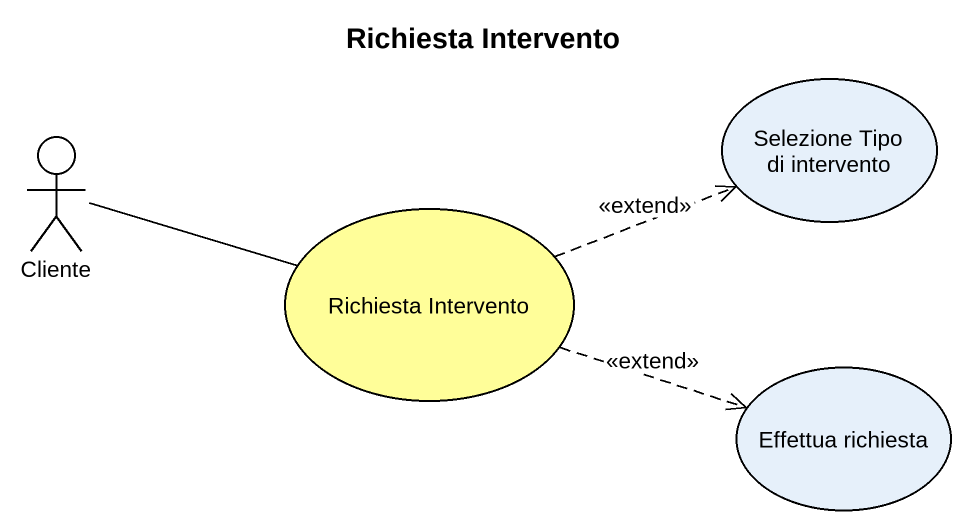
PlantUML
@startuml
title Richiesta Intervento
usecase "Selezione Tipo di intervento" as Selezione_Tipo_di_intervento
actor Cliente
usecase "Richiesta Intervento" as Richiesta_Intervento #FFFE99
usecase "Effettua richiesta" as Effettua_richiesta
Cliente -right- Richiesta_Intervento
Richiesta_Intervento .right.> Selezione_Tipo_di_intervento : <<extend>>
Richiesta_Intervento .right.> Effettua_richiesta : <<extend>>
@enduml
